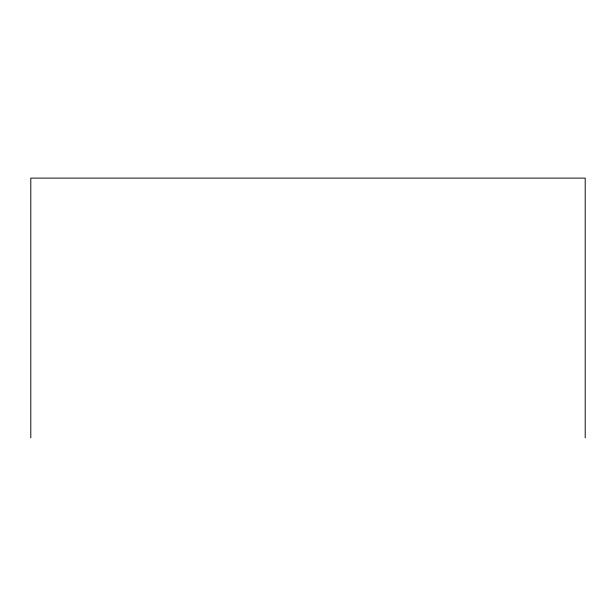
<?xml version="1.0" encoding="UTF-8"?>
<svg xmlns="http://www.w3.org/2000/svg" width="616" height="616" viewBox="0 0 616 616"><rect width="100%" height="100%" fill="white"/><g stroke="black" fill="none" stroke-linecap="round" stroke-linejoin="round"><path stroke-width="0.92" d="M585.2 437.891L585.2 178.109L30.8 178.109L30.8 437.891"/></g></svg>
